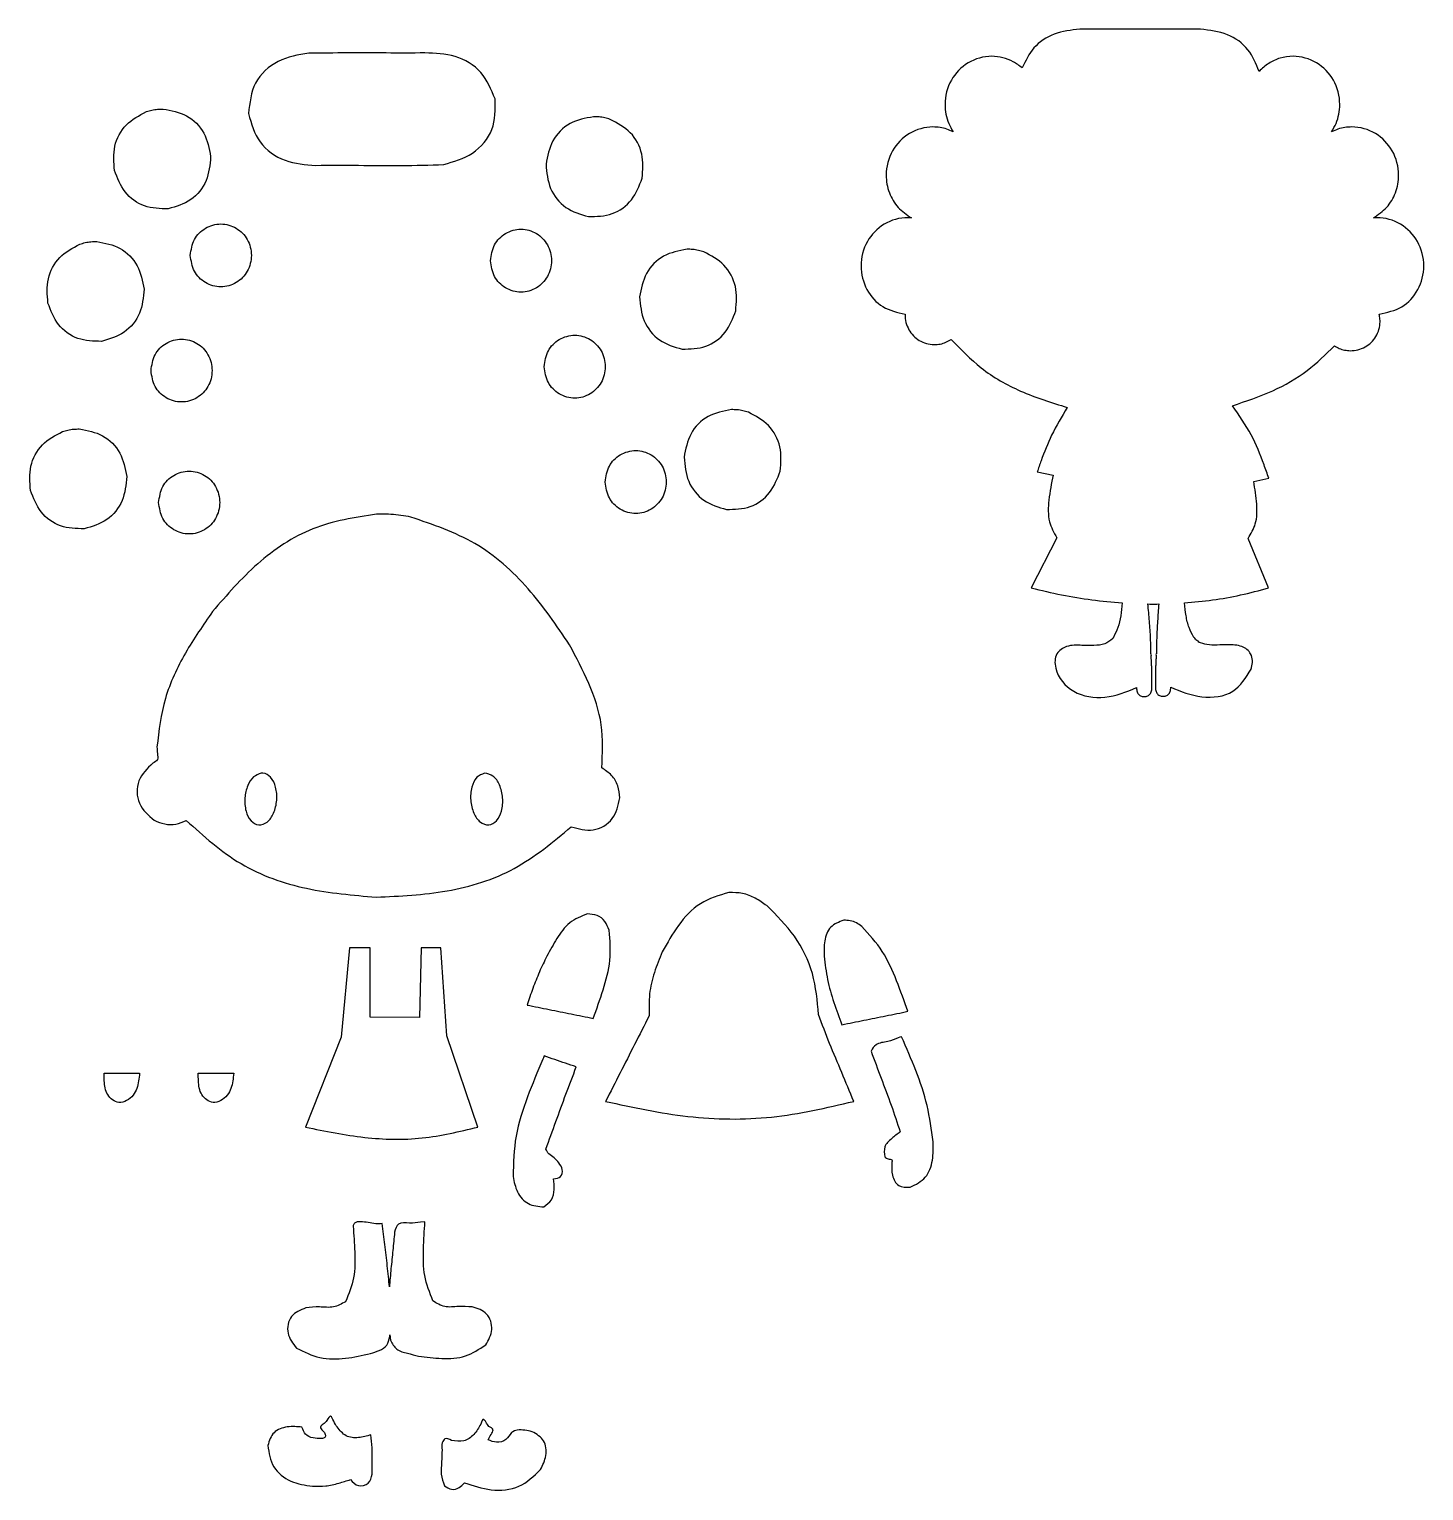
# Model space of a CAD drawing. Extents: x 8 to 591, y 97 to 708.
import ezdxf

# ---------------------------------------------------------------- set-up
doc = ezdxf.new("R2010")
doc.units = 0
doc.layers.add('Layer_1', color=7, linetype='CONTINUOUS')

msp = doc.modelspace()

# ---------------------------------------------------------------- linework, layer by layer
at = {"layer": 'Layer_1', "color": 7}
for points in [[(497.632312, 707.629628), (447.182232, 707.629628)], [(124.711464, 697.668337), (124.711464, 697.668337)], [(63.902394, 674.261981), (63.902394, 674.261981)], [(243.77612, 671.029493), (243.77612, 671.029493)], [(36.071316, 618.858108), (36.071316, 618.858108)], [(75.225047, 613.0703), (75.225047, 613.0703)], [(282.920904, 615.62562), (282.920904, 615.62562)], [(200.73992, 610.870268), (200.73992, 610.870268)], [(58.787087, 564.934532), (58.787087, 564.934532)], [(223.194192, 566.550772), (223.194192, 566.550772)], [(301.510352, 548.586876), (301.510352, 548.586876)], [(28.79558, 540.505652), (28.79558, 540.505652)], [(429.357272, 522.529588), (435.982272, 521.204588)], [(519.882312, 518.604588), (526.207312, 519.879588)], [(248.697272, 518.323164), (248.697272, 518.323164)], [(61.977916, 509.75546), (61.977916, 509.75546)], [(154.877712, 504.93406), (154.877712, 504.93402)], [(437.532272, 494.979588), (426.882272, 474.029588)], [(526.132312, 474.029588), (517.532312, 494.754588)], [(477.307312, 431.904628), (477.307312, 440.579628)], [(478.807352, 440.754588), (478.807352, 432.079588)], [(470.907312, 432.354628), (470.907312, 431.904628)], [(473.682312, 428.604628), (474.507312, 428.604628)], [(481.582352, 428.779588), (482.432352, 428.779588)], [(485.207352, 432.079588), (485.207352, 432.504588)], [(104.877712, 396.60902), (104.877712, 396.60902)], [(198.277712, 396.60902), (198.277712, 396.60902)], [(300.473432, 346.687828), (300.473432, 346.687828)], [(241.241064, 337.731612), (241.241064, 337.731612)], [(348.450848, 335.081612), (348.450848, 335.081612)], [(141.78112, 323.540844), (138.272312, 286.182276), (123.41144, 248.617284)], [(195.445376, 248.617284), (182.442112, 286.801476), (179.965296, 323.540844), (171.709264, 323.540844), (171.090064, 294.438308), (150.449968, 294.644716), (150.449968, 323.540844), (141.78112, 323.540844)], [(372.663288, 286.426772), (371.902968, 286.17794), (371.288288, 285.976772), (371.288288, 285.976772)], [(223.177352, 278.370556), (222.8574, 277.637324), (222.577352, 276.995556), (222.577352, 276.995556)], [(39.163723, 271.123044), (54.024595, 271.123044)], [(39.163723, 271.123044), (39.163723, 271.123044)], [(78.520107, 271.123044), (93.380976, 271.123044)], [(78.520107, 271.123044), (78.520107, 271.123044)], [(146.502672, 209.063068), (146.502712, 209.063068)], [(173.352672, 208.988068), (171.452672, 208.838068)], [(143.302712, 207.438068), (143.327672, 207.163068)], [(132.321488, 125.9345), (132.321488, 125.9345)], [(196.655128, 124.44326), (196.655128, 124.44326)]]:
    msp.add_lwpolyline(points, dxfattribs=at)
for points, knots in [([(447.182232, 707.629628), (443.519249, 707.219895), (436.4632, 706.430621), (427.36561, 700.47061), (424.470872, 694.412899), (423.057232, 691.454628)], [0, 0, 0, 0, 10.974059, 21.13946, 30.841862, 30.841862, 30.841862, 30.841862]), ([(522.132312, 690.004628), (520.856158, 693.203562), (518.246905, 699.744177), (508.855136, 706.313247), (501.470338, 707.179447), (497.632312, 707.629628)], [0, 0, 0, 0, 10.170002, 20.793817, 32.290034, 32.290034, 32.290034, 32.290034]), ([(124.711464, 697.668337), (120.33909, 696.917451), (111.611713, 695.418663), (100.999523, 685.73333), (100.040085, 676.816536), (99.561464, 672.368337)], [0, 0, 0, 0, 13.179624, 26.306888, 39.374236, 39.374236, 39.374236, 39.374236]), ([(173.311464, 697.693337), (167.911419, 697.691651), (157.111284, 697.688278), (140.911268, 697.707048), (130.111326, 697.681241), (124.711464, 697.668337)], [0, 0, 0, 0, 16.200137, 32.400408, 48.600027, 48.600027, 48.600027, 48.600027]), ([(202.661464, 678.468337), (201.046438, 682.438306), (197.810629, 690.392399), (186.07488, 697.254978), (177.577237, 697.546829), (173.311464, 697.693337)], [0, 0, 0, 0, 12.577836, 25.20052, 37.924332, 37.924332, 37.924332, 37.924332]), ([(423.057232, 691.454628), (421.851754, 692.385379), (419.430272, 694.255009), (415.041035, 695.90656), (408.530178, 696.746737), (400.044137, 694.381547), (392.611987, 686.666494), (390.451118, 678.292796), (391.079181, 672.090465), (392.205398, 668.192602), (393.544797, 665.909029), (394.207232, 664.779628)], [0, 0, 0, 0, 4.548576, 9.136871, 13.864544, 24.108349, 34.172004, 44.677841, 48.810883, 52.812423, 56.728083, 56.728083, 56.728083, 56.728083]), ([(552.482312, 664.779628), (553.144747, 665.909029), (554.484145, 668.192603), (555.610367, 672.090463), (556.238402, 678.292805), (554.077808, 686.666399), (546.644532, 694.381877), (537.923705, 696.812156), (530.950365, 695.780164), (525.989178, 693.611184), (523.41542, 691.204463), (522.132312, 690.004628)], [0, 0, 0, 0, 3.915659, 7.9172, 12.050241, 22.556079, 32.619734, 42.863539, 48.294309, 53.564282, 58.803465, 58.803465, 58.803465, 58.803465]), ([(181.236464, 651.068337), (185.403068, 652.273541), (193.71587, 654.678046), (202.85691, 665.344675), (202.726538, 674.098822), (202.661464, 678.468337)], [0, 0, 0, 0, 12.874304, 25.685552, 38.452632, 38.452632, 38.452632, 38.452632]), ([(43.52082, 648.567917), (43.243336, 651.978223), (42.689306, 658.787325), (47.803509, 668.377466), (53.830955, 671.578348), (56.840354, 673.176493)], [0, 0, 0, 0, 10.130397, 20.226603, 30.293884, 30.293884, 30.293884, 30.293884]), ([(56.840354, 673.176493), (57.603653, 673.40807), (59.1305, 673.8713), (61.505864, 674.244244), (63.103167, 674.256066), (63.902394, 674.261981)], [0, 0, 0, 0, 2.391391, 4.783559, 7.179184, 7.179184, 7.179184, 7.179184]), ([(63.902394, 674.261981), (67.29706, 673.639744), (74.081411, 672.396183), (81.766092, 664.519914), (83.069268, 657.763113), (83.722064, 654.378453)], [0, 0, 0, 0, 10.17939, 20.343847, 30.546037, 30.546037, 30.546037, 30.546037]), ([(99.561464, 672.368337), (100.761168, 668.158554), (103.168823, 659.710053), (114.631376, 651.678063), (123.311648, 651.038721), (127.661464, 650.718337)], [0, 0, 0, 0, 12.827815, 25.743794, 38.717512, 38.717512, 38.717512, 38.717512]), ([(243.77612, 671.029493), (240.381454, 670.407256), (233.597103, 669.163695), (225.912421, 661.287426), (224.609244, 654.530625), (223.956448, 651.145965)], [0, 0, 0, 0, 10.179391, 20.343848, 30.546039, 30.546039, 30.546039, 30.546039]), ([(250.83816, 669.944005), (250.07486, 670.175582), (248.548013, 670.638811), (246.172649, 671.011756), (244.575347, 671.023578), (243.77612, 671.029493)], [0, 0, 0, 0, 2.391394, 4.783561, 7.179184, 7.179184, 7.179184, 7.179184]), ([(264.157696, 645.335429), (264.43518, 648.745735), (264.98921, 655.554838), (259.875007, 665.144979), (253.84756, 668.34586), (250.83816, 669.944005)], [0, 0, 0, 0, 10.130397, 20.226603, 30.293885, 30.293885, 30.293885, 30.293885]), ([(394.207232, 664.779628), (393.332444, 665.166689), (391.57063, 665.946226), (388.710162, 666.597737), (383.343246, 667.031376), (375.441425, 664.83256), (368.013878, 657.112763), (365.555594, 647.627106), (367.108938, 639.259889), (370.820796, 632.794869), (374.770998, 630.095056), (376.732232, 628.754628)], [0, 0, 0, 0, 2.864503, 5.769082, 8.746491, 18.990296, 29.053951, 39.559788, 47.021904, 54.173027, 61.224431, 61.224431, 61.224431, 61.224431]), ([(569.957312, 628.754628), (571.918546, 630.095056), (575.868748, 632.794869), (579.580606, 639.259889), (581.13395, 647.627105), (578.675666, 657.112767), (571.24812, 664.832547), (563.346311, 667.031408), (557.979391, 666.597705), (555.118936, 665.946174), (553.357098, 665.166668), (552.482312, 664.779628)], [0, 0, 0, 0, 7.051404, 14.202527, 21.664643, 32.17048, 42.234135, 52.477941, 55.455307, 58.359947, 61.22442, 61.22442, 61.22442, 61.22442]), ([(83.722064, 654.378453), (83.405615, 650.936928), (82.774016, 644.067991), (75.91127, 635.447683), (69.284678, 633.501453), (65.971194, 632.528284)], [0, 0, 0, 0, 10.22949, 20.417029, 30.605718, 30.605718, 30.605718, 30.605718]), ([(65.971194, 632.528284), (62.581379, 632.594558), (55.812606, 632.726894), (47.104514, 639.094209), (44.716857, 645.406123), (43.52082, 648.567917)], [0, 0, 0, 0, 10.002663, 19.973291, 29.980876, 29.980876, 29.980876, 29.980876]), ([(127.661464, 650.718337), (133.616571, 650.746406), (145.529941, 650.802557), (163.391303, 650.500816), (175.292015, 650.879289), (181.236464, 651.068337)], [0, 0, 0, 0, 17.865589, 35.740648, 53.580255, 53.580255, 53.580255, 53.580255]), ([(223.956448, 651.145965), (224.272897, 647.70444), (224.904496, 640.835504), (231.767241, 632.215196), (238.393831, 630.268966), (241.707312, 629.295796)], [0, 0, 0, 0, 10.22949, 20.417028, 30.605713, 30.605713, 30.605713, 30.605713]), ([(241.707312, 629.295796), (245.097129, 629.36207), (251.865905, 629.494405), (260.574002, 635.86172), (262.961659, 642.173634), (264.157696, 645.335429)], [0, 0, 0, 0, 10.002669, 19.973299, 29.980885, 29.980885, 29.980885, 29.980885]), ([(75.225047, 613.0703), (75.571697, 610.758049), (76.250523, 606.230086), (81.3039, 601.182564), (87.978297, 599.290621), (94.719169, 601.182564), (99.573697, 606.230086), (101.356481, 613.070299), (99.573695, 619.910511), (94.719169, 624.958033), (87.978297, 626.84998), (81.303899, 624.958033), (76.250525, 619.910511), (75.571697, 615.382549), (75.225047, 613.0703)], [0, 0, 0, 0, 6.859802, 13.4332, 20.120951, 26.8087, 33.382098, 40.241901, 47.1017, 53.675099, 60.362849, 67.0506, 73.623999, 80.483798, 80.483798, 80.483798, 80.483798]), ([(200.73992, 610.870268), (201.08657, 608.558017), (201.765396, 604.030054), (206.818772, 598.982532), (213.49317, 597.090589), (220.234041, 598.982532), (225.088569, 604.030054), (226.871353, 610.870267), (225.088567, 617.710479), (220.234041, 622.758001), (213.49317, 624.649948), (206.818772, 622.758001), (201.765397, 617.710479), (201.08657, 613.182517), (200.73992, 610.870268)], [0, 0, 0, 0, 6.859802, 13.4332, 20.12095, 26.8087, 33.382098, 40.2419, 47.101699, 53.675098, 60.362848, 67.050598, 73.623998, 80.483797, 80.483797, 80.483797, 80.483797]), ([(376.732232, 628.754628), (376.569302, 628.767129), (376.242945, 628.79217), (375.751296, 628.821852), (372.006361, 628.898391), (364.928127, 626.887693), (357.499342, 619.172892), (354.786539, 608.77102), (357.375657, 598.604858), (364.332568, 590.667003), (370.870132, 589.261352), (374.157232, 588.554588)], [0, 0, 0, 0, 0.490242, 0.981979, 1.477242, 11.72903, 21.809706, 32.32346, 42.502065, 52.253883, 62.115615, 62.115615, 62.115615, 62.115615]), ([(572.332312, 588.554588), (575.650456, 589.234987), (582.245647, 590.587358), (589.293118, 598.544779), (591.908503, 608.751351), (589.190135, 619.172792), (581.761436, 626.887682), (574.683183, 628.898487), (570.938247, 628.821838), (570.446601, 628.792121), (570.120242, 628.767113), (569.957312, 628.754628)], [0, 0, 0, 0, 9.931649, 19.740289, 29.978339, 40.492092, 50.572769, 60.824556, 61.31982, 61.811558, 62.301797, 62.301797, 62.301797, 62.301797]), ([(15.68974, 593.164044), (15.412256, 596.57435), (14.858226, 603.383452), (19.972429, 612.973593), (25.999876, 616.174475), (29.009276, 617.77262)], [0, 0, 0, 0, 10.130397, 20.226603, 30.293885, 30.293885, 30.293885, 30.293885]), ([(29.009276, 617.77262), (29.772575, 618.004197), (31.299421, 618.467426), (33.674786, 618.840371), (35.272088, 618.852193), (36.071316, 618.858108)], [0, 0, 0, 0, 2.391391, 4.783559, 7.179184, 7.179184, 7.179184, 7.179184]), ([(36.071316, 618.858108), (39.465981, 618.235872), (46.250333, 616.992314), (53.935014, 609.116042), (55.238191, 602.35924), (55.890986, 598.97458)], [0, 0, 0, 0, 10.179389, 20.343847, 30.546039, 30.546039, 30.546039, 30.546039]), ([(282.920904, 615.62562), (279.526238, 615.003384), (272.741886, 613.759826), (265.057205, 605.883554), (263.754028, 599.126752), (263.101232, 595.742092)], [0, 0, 0, 0, 10.17939, 20.343849, 30.546041, 30.546041, 30.546041, 30.546041]), ([(289.982944, 614.540132), (289.219645, 614.771709), (287.692799, 615.234938), (285.317434, 615.607883), (283.720132, 615.619705), (282.920904, 615.62562)], [0, 0, 0, 0, 2.391391, 4.783559, 7.179184, 7.179184, 7.179184, 7.179184]), ([(303.30248, 589.931556), (303.579964, 593.341862), (304.133994, 600.150964), (299.019791, 609.741105), (292.992344, 612.941987), (289.982944, 614.540132)], [0, 0, 0, 0, 10.130397, 20.226603, 30.293885, 30.293885, 30.293885, 30.293885]), ([(55.890986, 598.97458), (55.574538, 595.533055), (54.942938, 588.664118), (48.080191, 580.043811), (41.453599, 578.097581), (38.140116, 577.124412)], [0, 0, 0, 0, 10.22949, 20.417028, 30.605717, 30.605717, 30.605717, 30.605717]), ([(38.140116, 577.124412), (34.750301, 577.190686), (27.981527, 577.323022), (19.273434, 583.690336), (16.885777, 590.002249), (15.68974, 593.164044)], [0, 0, 0, 0, 10.002664, 19.973291, 29.980876, 29.980876, 29.980876, 29.980876]), ([(263.101232, 595.742092), (263.417681, 592.300567), (264.04928, 585.43163), (270.912028, 576.811323), (277.538621, 574.865093), (280.852104, 573.891924)], [0, 0, 0, 0, 10.22949, 20.417028, 30.605719, 30.605719, 30.605719, 30.605719]), ([(280.852104, 573.891924), (284.241919, 573.958198), (291.010693, 574.090534), (299.718786, 580.457848), (302.106443, 586.769761), (303.30248, 589.931556)], [0, 0, 0, 0, 10.002664, 19.973291, 29.980876, 29.980876, 29.980876, 29.980876]), ([(374.157232, 588.554588), (374.154793, 588.51842), (374.149927, 588.44627), (374.137043, 588.338306), (374.036101, 586.129177), (375.213941, 581.779071), (379.788726, 577.029172), (384.941855, 575.561403), (388.787706, 575.93032), (391.244896, 576.670208), (392.673824, 577.545585), (393.382272, 577.979588)], [0, 0, 0, 0, 0.108738, 0.216918, 0.326005, 6.741116, 12.962162, 19.374213, 21.977381, 24.503826, 26.98808, 26.98808, 26.98808, 26.98808]), ([(553.657312, 575.279588), (554.316582, 574.890856), (555.647464, 574.106116), (557.908564, 573.422578), (561.611995, 572.993329), (566.733663, 574.293615), (571.480039, 578.910513), (572.811861, 583.55968), (572.711507, 586.427023), (572.576575, 587.507114), (572.413404, 588.20684), (572.332312, 588.554588)], [0, 0, 0, 0, 2.289441, 4.621739, 7.020001, 13.436713, 19.666143, 26.084425, 27.188243, 28.271993, 29.342718, 29.342718, 29.342718, 29.342718]), ([(58.787087, 564.934532), (59.133736, 562.622281), (59.812562, 558.094319), (64.865935, 553.046796), (71.540332, 551.154853), (78.281203, 553.046796), (83.13573, 558.094318), (84.918512, 564.934531), (83.135728, 571.774743), (78.281203, 576.822265), (71.540332, 578.714211), (64.865935, 576.822266), (59.812563, 571.774743), (59.133737, 567.246781), (58.787087, 564.934532)], [0, 0, 0, 0, 6.859802, 13.433198, 20.120947, 26.808696, 33.382093, 40.241896, 47.101694, 53.675093, 60.362843, 67.050592, 73.623989, 80.483788, 80.483788, 80.483788, 80.483788]), ([(223.194192, 566.550772), (223.540842, 564.238521), (224.219668, 559.710558), (229.273044, 554.663036), (235.947442, 552.771093), (242.688313, 554.663036), (247.542841, 559.710558), (249.325625, 566.550771), (247.542839, 573.390983), (242.688313, 578.438505), (235.947442, 580.330452), (229.273044, 578.438505), (224.219669, 573.390983), (223.540842, 568.863021), (223.194192, 566.550772)], [0, 0, 0, 0, 6.859802, 13.4332, 20.12095, 26.8087, 33.382098, 40.2419, 47.101699, 53.675098, 60.362848, 67.050598, 73.623998, 80.483797, 80.483797, 80.483797, 80.483797]), ([(393.382272, 577.979588), (397.413139, 573.792091), (405.864049, 565.012799), (422.673827, 555.478432), (435.33659, 551.534088), (441.932272, 549.479588)], [0, 0, 0, 0, 17.369999, 36.417057, 57.123614, 57.123614, 57.123614, 57.123614]), ([(510.982312, 550.204588), (516.681253, 552.110311), (527.661718, 555.782174), (542.33773, 564.15965), (549.988326, 571.675312), (553.657312, 575.279588)], [0, 0, 0, 0, 18.012752, 34.70617, 50.08887, 50.08887, 50.08887, 50.08887]), ([(526.207312, 519.879588), (525.550054, 521.782762), (523.418478, 527.955008), (519.132666, 538.552939), (513.7583, 546.236069), (510.982312, 550.204588)], [0, 0, 0, 0, 6.043844, 19.600992, 34.084825, 34.084825, 34.084825, 34.084825]), ([(301.510352, 548.586876), (298.115685, 547.964641), (291.331331, 546.721083), (283.646651, 538.844809), (282.343475, 532.088008), (281.69068, 528.703348)], [0, 0, 0, 0, 10.179393, 20.343851, 30.546042, 30.546042, 30.546042, 30.546042]), ([(308.572384, 547.501388), (307.809086, 547.732965), (306.282241, 548.196194), (303.90688, 548.569139), (302.309579, 548.580961), (301.510352, 548.586876)], [0, 0, 0, 0, 2.391389, 4.783553, 7.179176, 7.179176, 7.179176, 7.179176]), ([(321.89192, 522.892812), (322.169405, 526.303118), (322.723439, 533.11222), (317.609232, 542.702361), (311.581785, 545.903243), (308.572384, 547.501388)], [0, 0, 0, 0, 10.130396, 20.226604, 30.293888, 30.293888, 30.293888, 30.293888]), ([(441.932272, 549.479588), (439.640708, 545.662363), (435.366756, 538.542929), (431.668789, 529.283434), (429.890584, 524.087832), (429.357272, 522.529588)], [0, 0, 0, 0, 13.335448, 24.871687, 29.81381, 29.81381, 29.81381, 29.81381]), ([(8.414004, 514.811588), (8.136521, 518.221894), (7.58249, 525.030996), (12.696693, 534.621137), (18.72414, 537.822019), (21.73354, 539.420164)], [0, 0, 0, 0, 10.130397, 20.226603, 30.293885, 30.293885, 30.293885, 30.293885]), ([(21.73354, 539.420164), (22.496839, 539.651741), (24.023685, 540.11497), (26.39905, 540.487915), (27.996352, 540.499737), (28.79558, 540.505652)], [0, 0, 0, 0, 2.391391, 4.783559, 7.179184, 7.179184, 7.179184, 7.179184]), ([(28.79558, 540.505652), (32.190246, 539.883416), (38.974598, 538.639858), (46.659278, 530.763586), (47.962455, 524.006784), (48.61525, 520.622124)], [0, 0, 0, 0, 10.179389, 20.343848, 30.54604, 30.54604, 30.54604, 30.54604]), ([(248.697272, 518.323164), (249.043922, 516.010913), (249.722748, 511.48295), (254.776124, 506.435428), (261.450522, 504.543485), (268.191393, 506.435428), (273.045921, 511.48295), (274.828705, 518.323163), (273.045919, 525.163375), (268.191393, 530.210897), (261.450522, 532.102844), (254.776124, 530.210897), (249.722749, 525.163375), (249.043922, 520.635413), (248.697272, 518.323164)], [0, 0, 0, 0, 6.859802, 13.4332, 20.12095, 26.8087, 33.382098, 40.2419, 47.101699, 53.675098, 60.362848, 67.050598, 73.623998, 80.483797, 80.483797, 80.483797, 80.483797]), ([(281.69068, 528.703348), (282.007129, 525.261823), (282.638728, 518.392887), (289.501473, 509.77258), (296.128063, 507.82635), (299.441544, 506.85318)], [0, 0, 0, 0, 10.22949, 20.417027, 30.605712, 30.605712, 30.605712, 30.605712]), ([(48.61525, 520.622124), (48.298802, 517.180599), (47.667202, 510.311662), (40.804455, 501.691355), (34.177863, 499.745125), (30.86438, 498.771956)], [0, 0, 0, 0, 10.22949, 20.417028, 30.605718, 30.605718, 30.605718, 30.605718]), ([(61.977916, 509.75546), (62.324565, 507.443209), (63.003391, 502.915247), (68.056764, 497.867724), (74.731161, 495.975781), (81.472032, 497.867724), (86.326561, 502.915246), (88.109345, 509.755459), (86.326559, 516.595671), (81.472033, 521.643193), (74.731161, 523.535139), (68.056764, 521.643194), (63.003392, 516.595671), (62.324566, 512.067709), (61.977916, 509.75546)], [0, 0, 0, 0, 6.859802, 13.433198, 20.120947, 26.808697, 33.382095, 40.241898, 47.101697, 53.675096, 60.362847, 67.050596, 73.623993, 80.483792, 80.483792, 80.483792, 80.483792]), ([(299.441544, 506.85318), (302.831361, 506.919454), (309.600136, 507.051789), (318.308232, 513.419103), (320.695885, 519.731017), (321.89192, 522.892812)], [0, 0, 0, 0, 10.002669, 19.973297, 29.980879, 29.980879, 29.980879, 29.980879]), ([(435.982272, 521.204588), (435.314827, 517.774118), (434.071947, 511.386078), (433.655541, 502.064892), (436.333122, 497.171214), (437.532272, 494.979588)], [0, 0, 0, 0, 10.546478, 19.639101, 27.014102, 27.014102, 27.014102, 27.014102]), ([(30.86438, 498.771956), (27.474565, 498.83823), (20.705791, 498.970566), (11.997698, 505.33788), (9.610041, 511.649793), (8.414004, 514.811588)], [0, 0, 0, 0, 10.002664, 19.973291, 29.980876, 29.980876, 29.980876, 29.980876]), ([(517.532312, 494.754588), (518.723502, 496.724796), (521.361148, 501.087418), (521.360975, 509.61082), (520.399715, 515.457553), (519.882312, 518.604588)], [0, 0, 0, 0, 6.796857, 15.050248, 24.671212, 24.671212, 24.671212, 24.671212]), ([(153.077712, 504.90906), (144.005914, 503.495524), (125.823798, 500.662451), (102.479008, 484.920302), (90.514936, 471.116798), (84.527712, 464.20906)], [0, 0, 0, 0, 27.259995, 54.635743, 82.059018, 82.059018, 82.059018, 82.059018]), ([(154.877712, 504.93402), (154.67753, 504.93367), (154.277821, 504.932972), (153.67776, 504.925732), (153.278009, 504.914625), (153.077712, 504.90906)], [0, 0, 0, 0, 0.600546, 1.199128, 1.800244, 1.800244, 1.800244, 1.800244]), ([(167.452712, 503.65906), (166.06795, 503.906044), (163.298534, 504.399992), (159.096824, 504.841438), (156.284086, 504.903186), (154.877712, 504.93406)], [0, 0, 0, 0, 4.219201, 8.43807, 12.65697, 12.65697, 12.65697, 12.65697]), ([(233.777712, 450.25906), (228.346945, 458.323736), (217.490683, 474.445258), (195.197565, 494.266346), (176.687352, 500.532774), (167.452712, 503.65906)], [0, 0, 0, 0, 29.158982, 58.289656, 87.291778, 87.291778, 87.291778, 87.291778]), ([(426.882272, 474.029588), (431.093945, 473.030504), (439.47056, 471.043423), (452.162028, 468.922911), (460.654033, 468.159631), (464.882272, 467.779588)], [0, 0, 0, 0, 12.983823, 25.823578, 38.556351, 38.556351, 38.556351, 38.556351]), ([(490.932312, 467.779588), (494.849942, 468.143366), (502.722762, 468.874412), (514.495303, 470.9538), (522.234011, 472.999224), (526.132312, 474.029588)], [0, 0, 0, 0, 11.800546, 23.714232, 35.807516, 35.807516, 35.807516, 35.807516]), ([(464.882272, 467.779588), (464.714188, 465.984161), (464.388336, 462.503483), (463.37661, 457.563514), (461.916508, 454.714636), (461.232272, 453.379588)], [0, 0, 0, 0, 5.415293, 10.498283, 14.980973, 14.980973, 14.980973, 14.980973]), ([(476.932352, 446.329628), (476.894549, 448.528006), (476.815488, 453.125586), (476.334319, 460.127011), (475.883582, 464.92264), (475.657352, 467.329628)], [0, 0, 0, 0, 6.595194, 13.792867, 21.045827, 21.045827, 21.045827, 21.045827]), ([(475.657352, 467.329628), (476.162971, 467.324529), (477.173983, 467.314333), (478.69072, 467.314653), (479.701733, 467.324636), (480.207352, 467.329628)], [0, 0, 0, 0, 1.516927, 3.033179, 4.550105, 4.550105, 4.550105, 4.550105]), ([(480.207352, 467.329628), (480.022183, 464.945688), (479.652592, 460.187415), (479.281587, 453.227082), (479.265208, 448.64994), (479.257352, 446.454628)], [0, 0, 0, 0, 7.173518, 14.318125, 20.903248, 20.903248, 20.903248, 20.903248]), ([(494.807312, 453.379588), (494.101192, 454.709847), (492.594175, 457.548915), (491.510248, 462.492976), (491.128929, 465.981057), (490.932312, 467.779588)], [0, 0, 0, 0, 4.500128, 9.604266, 15.037635, 15.037635, 15.037635, 15.037635]), ([(84.527712, 464.20906), (80.600041, 458.527699), (72.739474, 447.15742), (63.744346, 428.174081), (62.098002, 414.397969), (61.277715, 407.53406)], [0, 0, 0, 0, 20.734892, 41.497369, 62.114789, 62.114789, 62.114789, 62.114789]), ([(460.882312, 452.829628), (459.836179, 451.988219), (457.578386, 450.172267), (452.893025, 450.013363), (449.73574, 450.024038), (448.082312, 450.029628)], [0, 0, 0, 0, 3.930309, 8.482503, 13.487445, 13.487445, 13.487445, 13.487445]), ([(461.232272, 453.354628), (461.20189, 453.307044), (461.141066, 453.211783), (461.052166, 453.068344), (460.982039, 452.963409), (460.932644, 452.895655), (460.90689, 452.862901), (460.890367, 452.840532), (460.882312, 452.829628)], [0, 0, 0, 0, 0.169364, 0.339065, 0.506262, 0.547817, 0.590575, 0.631243, 0.631243, 0.631243, 0.631243]), ([(461.232272, 453.379588), (461.232803, 453.377037), (461.234, 453.371296), (461.230529, 453.363101), (461.231729, 453.357268), (461.232272, 453.354628)], [0, 0, 0, 0, 0.007678, 0.017284, 0.025227, 0.025227, 0.025227, 0.025227]), ([(494.882272, 453.529588), (494.873258, 453.513303), (494.855168, 453.480623), (494.834287, 453.428622), (494.816284, 453.395896), (494.807312, 453.379588)], [0, 0, 0, 0, 0.055793, 0.111962, 0.167757, 0.167757, 0.167757, 0.167757]), ([(496.807312, 451.429588), (496.815378, 451.440231), (496.834812, 451.465873), (496.859205, 451.499161), (497.066429, 451.765283), (495.918277, 451.936488), (495.5034, 452.690596), (495.10492, 453.228845), (494.882272, 453.529588)], [0, 0, 0, 0, 0.040003, 0.096376, 0.124976, 1.02838, 1.893998, 2.990093, 2.990093, 2.990093, 2.990093]), ([(247.302712, 398.78406), (247.60166, 404.819949), (248.20162, 416.933372), (242.226631, 434.314263), (236.591896, 444.948133), (233.777712, 450.25906)], [0, 0, 0, 0, 17.977519, 36.07907, 54.139759, 54.139759, 54.139759, 54.139759]), ([(448.082312, 450.029628), (445.908639, 450.127435), (442.033778, 450.30179), (436.592468, 446.697875), (436.667031, 438.028666), (444.187195, 429.24952), (458.137818, 427.222023), (466.595133, 430.621379), (470.907312, 432.354628)], [0, 0, 0, 0, 6.448627, 11.495534, 17.46658, 29.728181, 43.00548, 56.817833, 56.817833, 56.817833, 56.817833]), ([(477.132312, 441.679628), (477.184455, 442.492701), (477.275428, 443.91124), (476.825399, 445.02233), (477.179202, 446.359828), (476.948945, 446.328546), (476.940709, 446.330696), (476.935126, 446.329983), (476.932352, 446.329628)], [0, 0, 0, 0, 2.28578, 3.987917, 4.656828, 4.665148, 4.673571, 4.68189, 4.68189, 4.68189, 4.68189]), ([(479.257352, 446.454628), (479.243422, 446.457958), (479.215955, 446.464524), (479.174093, 446.469121), (478.922844, 446.540564), (479.256748, 445.168842), (478.842896, 444.083681), (478.931478, 442.667771), (478.982352, 441.854588)], [0, 0, 0, 0, 0.042831, 0.084455, 0.127513, 0.789343, 2.478748, 4.758055, 4.758055, 4.758055, 4.758055]), ([(509.007312, 450.254588), (507.533051, 450.232196), (504.651578, 450.188431), (500.472905, 450.07719), (497.972251, 450.999791), (496.807312, 451.429588)], [0, 0, 0, 0, 4.436269, 8.670779, 12.363894, 12.363894, 12.363894, 12.363894]), ([(518.857352, 440.104588), (518.861491, 440.126425), (518.869874, 440.170651), (518.871346, 440.238033), (518.884981, 440.331611), (518.923625, 440.446087), (518.970347, 440.586155), (519.477771, 442.537102), (519.56418, 446.595661), (514.677235, 450.26242), (511.033968, 450.257387), (509.007312, 450.254588)], [0, 0, 0, 0, 0.066559, 0.134801, 0.201705, 0.349421, 0.49593, 0.644792, 6.400912, 11.173073, 17.155666, 17.155666, 17.155666, 17.155666]), ([(477.307312, 440.579628), (477.302627, 440.706606), (477.293355, 440.957916), (477.229443, 441.32601), (477.164413, 441.56276), (477.132312, 441.679628)], [0, 0, 0, 0, 0.380849, 0.753764, 1.117299, 1.117299, 1.117299, 1.117299]), ([(478.982352, 441.854588), (478.950253, 441.73772), (478.885226, 441.50097), (478.82131, 441.132876), (478.812037, 440.881566), (478.807352, 440.754588)], [0, 0, 0, 0, 0.363534, 0.73645, 1.117298, 1.117298, 1.117298, 1.117298]), ([(485.207352, 432.504588), (489.401079, 430.814413), (497.640578, 427.493692), (512.016505, 429.06707), (516.642541, 436.531051), (518.857352, 440.104588)], [0, 0, 0, 0, 13.593573, 26.707561, 38.753314, 38.753314, 38.753314, 38.753314]), ([(470.907312, 431.904628), (470.978097, 431.334664), (471.112901, 430.249223), (472.173056, 428.901424), (473.186917, 428.702047), (473.682312, 428.604628)], [0, 0, 0, 0, 1.708187, 3.253081, 4.729226, 4.729226, 4.729226, 4.729226]), ([(474.507312, 428.604628), (475.004384, 428.702276), (476.022116, 428.902206), (477.095923, 430.245438), (477.234624, 431.334104), (477.307312, 431.904628)], [0, 0, 0, 0, 1.482319, 3.034976, 4.744603, 4.744603, 4.744603, 4.744603]), ([(478.807352, 432.079588), (478.878137, 431.509624), (479.012941, 430.424183), (480.073096, 429.076384), (481.086957, 428.877007), (481.582352, 428.779588)], [0, 0, 0, 0, 1.708187, 3.253081, 4.729226, 4.729226, 4.729226, 4.729226]), ([(482.432352, 428.779588), (482.927747, 428.877007), (483.941608, 429.076384), (485.001763, 430.424183), (485.136567, 431.509624), (485.207352, 432.079588)], [0, 0, 0, 0, 1.476145, 3.021038, 4.729226, 4.729226, 4.729226, 4.729226]), ([(61.277715, 407.53406), (61.295533, 406.642485), (61.329667, 404.934457), (62.002908, 402.017539), (60.342556, 401.190125), (59.527715, 400.78406)], [0, 0, 0, 0, 2.758683, 5.284922, 7.719526, 7.719526, 7.719526, 7.719526]), ([(59.527715, 400.78406), (57.196708, 398.544898), (52.537928, 394.069681), (52.809564, 383.263213), (57.687268, 379.028034), (60.127715, 376.90906)], [0, 0, 0, 0, 9.390922, 18.768809, 28.158972, 28.158972, 28.158972, 28.158972]), ([(254.827712, 386.30906), (254.664868, 388.011409), (254.339431, 391.413488), (251.582551, 395.959971), (248.730432, 397.841966), (247.302712, 398.78406)], [0, 0, 0, 0, 5.088147, 10.168466, 15.260636, 15.260636, 15.260636, 15.260636]), ([(104.877712, 396.60902), (104.952578, 396.614154), (105.101811, 396.624387), (105.327187, 396.623062), (106.703815, 396.551857), (109.370563, 394.885825), (111.231612, 390.528416), (111.645426, 385.236382), (110.406607, 380.073974), (107.897306, 376.064762), (103.802206, 374.32727), (100.0297, 376.68658), (98.175972, 381.034221), (97.766451, 386.24368), (98.926642, 391.166357), (101.185196, 395.262249), (103.737481, 396.193143), (104.877712, 396.60902)], [0, 0, 0, 0, 0.225053, 0.4486, 0.67569, 4.357431, 8.93054, 14.484762, 20.038434, 24.609231, 28.289036, 31.970777, 36.543886, 42.098108, 47.3355, 51.721779, 55.263692, 55.263692, 55.263692, 55.263692]), ([(198.277712, 396.60902), (199.521841, 396.333978), (202.311168, 395.717337), (204.857285, 391.420114), (206.095527, 386.355051), (205.679844, 381.033511), (203.825719, 376.686514), (200.051081, 374.326666), (195.952297, 376.066232), (193.429633, 380.065393), (192.181339, 385.258217), (192.607067, 390.452095), (194.437783, 395.096583), (197.093318, 396.142521), (198.277712, 396.60902)], [0, 0, 0, 0, 3.685924, 8.263814, 13.81905, 19.373271, 23.94638, 27.628122, 31.314046, 35.891936, 41.447172, 47.001393, 51.574502, 55.256244, 55.256244, 55.256244, 55.256244]), ([(234.527712, 374.20906), (237.582821, 373.320681), (243.689572, 371.544933), (252.806722, 376.986058), (254.153773, 383.20012), (254.827712, 386.30906)], [0, 0, 0, 0, 9.25147, 18.492439, 27.744765, 27.744765, 27.744765, 27.744765]), ([(60.127715, 376.90906), (61.556787, 376.290415), (64.415963, 375.052678), (69.230848, 375.032724), (72.096452, 376.250717), (73.527715, 376.85906)], [0, 0, 0, 0, 4.641771, 9.286897, 13.922061, 13.922061, 13.922061, 13.922061]), ([(73.527715, 376.85906), (80.805015, 370.292877), (95.399523, 357.124505), (123.725309, 347.200993), (143.224443, 345.589908), (152.977712, 344.78406)], [0, 0, 0, 0, 29.163619, 58.487167, 87.832992, 87.832992, 87.832992, 87.832992]), ([(152.977712, 344.78406), (162.87452, 345.221822), (182.659356, 346.096959), (211.66846, 355.091586), (226.923343, 367.849432), (234.527712, 374.20906)], [0, 0, 0, 0, 29.703266, 59.380176, 88.878089, 88.878089, 88.878089, 88.878089]), ([(300.473432, 346.687828), (296.311663, 345.473538), (287.924821, 343.026489), (278.865275, 333.145498), (274.686439, 325.605354), (272.598432, 321.837828)], [0, 0, 0, 0, 12.783526, 25.761503, 38.721968, 38.721968, 38.721968, 38.721968]), ([(316.248432, 341.212828), (314.696575, 342.304349), (311.595974, 344.4852), (306.203765, 346.653068), (302.384833, 346.676233), (300.473432, 346.687828)], [0, 0, 0, 0, 5.691098, 11.370778, 17.061976, 17.061976, 17.061976, 17.061976]), ([(241.241064, 337.731612), (238.617998, 336.70872), (233.306915, 334.637608), (228.364317, 327.48679), (225.674306, 322.584787), (224.333296, 320.141068)], [0, 0, 0, 0, 8.262542, 16.729674, 25.146646, 25.146646, 25.146646, 25.146646]), ([(250.391064, 330.906612), (249.887534, 332.210253), (248.891486, 334.789026), (245.420719, 337.522191), (242.64274, 337.661381), (241.241064, 337.731612)], [0, 0, 0, 0, 4.149634, 8.208522, 12.342239, 12.342239, 12.342239, 12.342239]), ([(337.948432, 295.687828), (337.423365, 301.463154), (336.37217, 313.02548), (328.576277, 329.008346), (320.350824, 337.151487), (316.248432, 341.212828)], [0, 0, 0, 0, 17.30143, 34.637826, 51.887321, 51.887321, 51.887321, 51.887321]), ([(243.741064, 294.056612), (245.138104, 298.02012), (247.935761, 305.957284), (251.397305, 318.261636), (250.725384, 326.705367), (250.391064, 330.906612)], [0, 0, 0, 0, 12.636164, 25.304678, 37.850038, 37.850038, 37.850038, 37.850038]), ([(348.450848, 335.081612), (346.43039, 334.352123), (342.341717, 332.875903), (340.093856, 326.365595), (340.198302, 322.184876), (340.250848, 320.081612)], [0, 0, 0, 0, 6.142602, 12.430391, 18.7963, 18.7963, 18.7963, 18.7963]), ([(356.025848, 332.531612), (355.281403, 333.055481), (353.793751, 334.102348), (351.189117, 335.084483), (349.363035, 335.082568), (348.450848, 335.081612)], [0, 0, 0, 0, 2.728208, 5.451876, 8.17045, 8.17045, 8.17045, 8.17045]), ([(375.300848, 297.031612), (373.760195, 301.295073), (370.678193, 309.823919), (365.234132, 322.451932), (359.086763, 329.181037), (356.025848, 332.531612)], [0, 0, 0, 0, 13.627317, 27.260786, 40.781448, 40.781448, 40.781448, 40.781448]), ([(224.333296, 320.141068), (223.263535, 317.932462), (221.12075, 313.508512), (218.41355, 306.643321), (216.831679, 301.984886), (216.041064, 299.656612)], [0, 0, 0, 0, 7.359983, 14.74242, 22.118876, 22.118876, 22.118876, 22.118876]), ([(272.598432, 321.837828), (271.406198, 319.019861), (269.018597, 313.376524), (266.931611, 304.332494), (267.026171, 298.185259), (267.073432, 295.112828)], [0, 0, 0, 0, 9.174832, 18.373769, 27.565607, 27.565607, 27.565607, 27.565607]), ([(340.250848, 320.081612), (340.659168, 316.803888), (341.476064, 310.246398), (344.158201, 300.682802), (346.503664, 294.51438), (347.675848, 291.431612)], [0, 0, 0, 0, 9.89752, 19.801204, 29.69563, 29.69563, 29.69563, 29.69563]), ([(216.041064, 299.656612), (219.117513, 299.02791), (225.270439, 297.770499), (234.507904, 295.924279), (240.663346, 294.679167), (243.741064, 294.056612)], [0, 0, 0, 0, 9.420085, 18.840259, 28.260412, 28.260412, 28.260412, 28.260412]), ([(267.073432, 295.112828), (265.051573, 291.140419), (261.007854, 283.1956), (254.94862, 271.275149), (250.898494, 263.333599), (248.873432, 259.362828)], [0, 0, 0, 0, 13.372043, 26.74409, 40.116115, 40.116115, 40.116115, 40.116115]), ([(352.648432, 259.362828), (350.998699, 263.400393), (347.697025, 271.480928), (342.470621, 283.457772), (339.452017, 291.621449), (337.948432, 295.687828)], [0, 0, 0, 0, 13.084964, 26.187438, 39.191031, 39.191031, 39.191031, 39.191031]), ([(347.675848, 291.431612), (350.746027, 292.050183), (356.886398, 293.287327), (366.095136, 295.152037), (372.232281, 296.405088), (375.300848, 297.031612)], [0, 0, 0, 0, 9.395621, 18.791278, 28.186898, 28.186898, 28.186898, 28.186898]), ([(371.288288, 285.976772), (369.858368, 285.363668), (366.886818, 284.089564), (362.010096, 283.944228), (360.482355, 281.408183), (359.873672, 280.397772)], [0, 0, 0, 0, 4.711199, 9.79045, 13.154387, 13.154387, 13.154387, 13.154387]), ([(385.888288, 242.526772), (385.177826, 247.594201), (383.754552, 257.74581), (378.784076, 272.343188), (374.702993, 281.733527), (372.663288, 286.426772)], [0, 0, 0, 0, 15.319582, 30.689802, 46.047423, 46.047423, 46.047423, 46.047423]), ([(222.577352, 276.995556), (220.399478, 271.770193), (216.038794, 261.307623), (210.625354, 245.025447), (210.32635, 233.64274), (210.177352, 227.970556)], [0, 0, 0, 0, 17.007956, 34.054461, 50.986524, 50.986524, 50.986524, 50.986524]), ([(236.627352, 273.795556), (235.133687, 274.306172), (232.146353, 275.327406), (227.661221, 276.847123), (224.671975, 277.862745), (223.177352, 278.370556)], [0, 0, 0, 0, 4.735595, 9.471201, 14.206803, 14.206803, 14.206803, 14.206803]), ([(359.873672, 280.397772), (361.265934, 276.634892), (364.056809, 269.09197), (368.366553, 257.916696), (370.824586, 250.341952), (372.038288, 246.601772)], [0, 0, 0, 0, 12.037001, 24.128907, 35.923182, 35.923182, 35.923182, 35.923182]), ([(54.024595, 271.123044), (53.910246, 270.050886), (53.571212, 266.872052), (52.033902, 261.553835), (45.578016, 257.489359), (39.882723, 262.017764), (39.227655, 267.062055), (39.180002, 270.08898), (39.163723, 271.123044)], [0, 0, 0, 0, 3.237705, 9.599453, 16.264142, 21.923631, 27.923849, 31.037266, 31.037266, 31.037266, 31.037266]), ([(93.380976, 271.123044), (93.266627, 270.050886), (92.927592, 266.872052), (91.390283, 261.553836), (84.934398, 257.489358), (79.239106, 262.017765), (78.584039, 267.062055), (78.536386, 270.08898), (78.520107, 271.123044)], [0, 0, 0, 0, 3.237705, 9.599453, 16.264142, 21.923629, 27.923847, 31.037264, 31.037264, 31.037264, 31.037264]), ([(223.877688, 239.446684), (225.283207, 243.267974), (228.094368, 250.910891), (232.255375, 262.393691), (235.170313, 269.995681), (236.627352, 273.795556)], [0, 0, 0, 0, 12.21478, 24.43064, 36.639299, 36.639299, 36.639299, 36.639299]), ([(248.873432, 259.362828), (260.287548, 256.890757), (283.110897, 251.947674), (318.485614, 251.44993), (341.262267, 256.725529), (352.648432, 259.362828)], [0, 0, 0, 0, 34.998473, 69.981977, 104.952206, 104.952206, 104.952206, 104.952206]), ([(123.41144, 248.617284), (131.608872, 246.945902), (147.665759, 243.67205), (172.207363, 243.049962), (187.738566, 246.7709), (195.445376, 248.617284)], [0, 0, 0, 0, 25.0891, 49.143781, 72.83697, 72.83697, 72.83697, 72.83697]), ([(372.038288, 246.601772), (370.881483, 245.726836), (368.536405, 243.953166), (364.964797, 240.699686), (365.454674, 237.654138), (365.688288, 236.201772)], [0, 0, 0, 0, 4.4372, 8.995097, 13.15014, 13.15014, 13.15014, 13.15014]), ([(229.302352, 233.670556), (228.709266, 234.398235), (227.509828, 235.869869), (225.056545, 237.1717), (224.242974, 238.741746), (223.877688, 239.446684)], [0, 0, 0, 0, 2.801473, 5.665601, 7.99945, 7.99945, 7.99945, 7.99945]), ([(376.213288, 223.501772), (378.572671, 224.649542), (383.325227, 226.96152), (385.994278, 234.821825), (385.923752, 239.948759), (385.888288, 242.526772)], [0, 0, 0, 0, 7.583569, 15.27575, 23.055728, 23.055728, 23.055728, 23.055728]), ([(227.102352, 226.995556), (228.202195, 227.139605), (230.380639, 227.424923), (231.236431, 231.112966), (229.960659, 232.800024), (229.302352, 233.670556)], [0, 0, 0, 0, 3.047119, 6.035387, 9.221306, 9.221306, 9.221306, 9.221306]), ([(365.688288, 236.201772), (366.084591, 235.823421), (366.848087, 235.094509), (368.88897, 235.304262), (368.651354, 234.133746), (368.538288, 233.576772)], [0, 0, 0, 0, 1.635432, 3.150736, 4.526332, 4.526332, 4.526332, 4.526332]), ([(368.538288, 233.576772), (368.48136, 231.900843), (368.36828, 228.571821), (370.951106, 223.401727), (374.483886, 223.468892), (376.213288, 223.501772)], [0, 0, 0, 0, 5.080643, 10.092063, 14.897908, 14.897908, 14.897908, 14.897908]), ([(210.177352, 227.970556), (210.611043, 225.765887), (211.475075, 221.37358), (216.209244, 215.826952), (220.751181, 215.471655), (223.002352, 215.295556)], [0, 0, 0, 0, 6.715363, 13.378847, 19.927154, 19.927154, 19.927154, 19.927154]), ([(223.002352, 215.295556), (224.214029, 216.182373), (226.666738, 217.977494), (227.653324, 222.608622), (227.285332, 225.538634), (227.102352, 226.995556)], [0, 0, 0, 0, 4.367448, 8.84071, 13.264871, 13.264871, 13.264871, 13.264871]), ([(146.502712, 209.063068), (145.999637, 209.062553), (145.094413, 209.061628), (143.755362, 208.594066), (143.451657, 207.818449), (143.302712, 207.438068)], [0, 0, 0, 0, 1.522795, 2.740093, 3.911641, 3.911641, 3.911641, 3.911641]), ([(155.477672, 208.263068), (154.575954, 208.219338), (152.592241, 208.123135), (149.630466, 208.765529), (147.529611, 208.965378), (146.502672, 209.063068)], [0, 0, 0, 0, 2.697574, 5.934466, 9.029766, 9.029766, 9.029766, 9.029766]), ([(158.477672, 181.788068), (158.203031, 184.744419), (157.654078, 190.653573), (156.520318, 199.463821), (155.824536, 205.335761), (155.477672, 208.263068)], [0, 0, 0, 0, 8.906507, 17.802327, 26.6458, 26.6458, 26.6458, 26.6458]), ([(171.452672, 208.838068), (169.983919, 208.636833), (167.059682, 208.236181), (161.888197, 209.128234), (161.020948, 206.090572), (160.627672, 204.713068)], [0, 0, 0, 0, 4.604685, 9.167765, 12.953951, 12.953951, 12.953951, 12.953951]), ([(176.677672, 175.938068), (175.321123, 179.420633), (172.590591, 186.430522), (172.600287, 197.797011), (173.102034, 205.260042), (173.352672, 208.988068)], [0, 0, 0, 0, 11.115881, 22.374622, 33.612329, 33.612329, 33.612329, 33.612329]), ([(143.327672, 207.163068), (143.579308, 203.600339), (144.083557, 196.461035), (144.147869, 185.598486), (141.47475, 178.934137), (140.152672, 175.638068)], [0, 0, 0, 0, 10.744593, 21.530941, 32.086047, 32.086047, 32.086047, 32.086047]), ([(160.627672, 204.713068), (160.397694, 202.176332), (159.93628, 197.086772), (159.101203, 189.456365), (158.685562, 184.34474), (158.477672, 181.788068)], [0, 0, 0, 0, 7.641319, 15.331102, 23.026058, 23.026058, 23.026058, 23.026058]), ([(123.527672, 173.063068), (121.239844, 172.151802), (116.619227, 170.311361), (115.086022, 162.0101), (118.113861, 158.161987), (119.627672, 156.238068)], [0, 0, 0, 0, 6.998545, 14.134631, 21.269697, 21.269697, 21.269697, 21.269697]), ([(140.152672, 175.638068), (138.502461, 174.712015), (135.106916, 172.806529), (129.245451, 173.685412), (125.421193, 173.269166), (123.527672, 173.063068)], [0, 0, 0, 0, 5.521953, 11.362209, 17.089891, 17.089891, 17.089891, 17.089891]), ([(193.027672, 173.463068), (191.149292, 173.583998), (187.360756, 173.827904), (181.544285, 172.918077), (178.266996, 174.951808), (176.677672, 175.938068)], [0, 0, 0, 0, 5.675395, 11.446795, 16.880922, 16.880922, 16.880922, 16.880922]), ([(198.727672, 157.588068), (199.903357, 159.623634), (202.248975, 163.684807), (199.890479, 171.382349), (195.312109, 172.770454), (193.027672, 173.463068)], [0, 0, 0, 0, 6.866308, 13.699021, 20.503446, 20.503446, 20.503446, 20.503446]), ([(150.577672, 153.963068), (151.8036, 154.349652), (154.217508, 155.110855), (157.824555, 157.156773), (158.341938, 159.770757), (158.602672, 161.088068)], [0, 0, 0, 0, 3.903654, 7.686473, 11.529501, 11.529501, 11.529501, 11.529501]), ([(158.602672, 161.088068), (158.609239, 161.171365), (158.622368, 161.337884), (158.634702, 161.588165), (158.646681, 161.754748), (158.652672, 161.838068)], [0, 0, 0, 0, 0.250653, 0.501082, 0.751681, 0.751681, 0.751681, 0.751681]), ([(158.652672, 161.838068), (158.683026, 161.579416), (158.743722, 161.062207), (158.841226, 160.286824), (158.915506, 159.771107), (158.952672, 159.513068)], [0, 0, 0, 0, 0.781281, 1.562279, 2.34437, 2.34437, 2.34437, 2.34437]), ([(158.952672, 159.513068), (159.686724, 158.114602), (161.200827, 155.230037), (166.085044, 154.074547), (169.120962, 153.281602), (170.627672, 152.888068)], [0, 0, 0, 0, 4.524624, 9.332777, 14.070189, 14.070189, 14.070189, 14.070189]), ([(119.627672, 156.238068), (122.821684, 154.656657), (129.254739, 151.471539), (140.199781, 151.621244), (147.125145, 153.183988), (150.577672, 153.963068)], [0, 0, 0, 0, 10.554986, 21.258782, 31.89998, 31.89998, 31.89998, 31.89998]), ([(170.627672, 152.888068), (173.866381, 152.462887), (180.358848, 151.61055), (190.471597, 152.13214), (195.997417, 155.783811), (198.727672, 157.588068)], [0, 0, 0, 0, 9.83862, 19.722961, 29.376387, 29.376387, 29.376387, 29.376387]), ([(121.921488, 123.2095), (119.896905, 123.378159), (115.878384, 123.712924), (109.504789, 121.540113), (108.262419, 117.508338), (107.646488, 115.5095)], [0, 0, 0, 0, 6.141271, 12.189584, 18.136445, 18.136445, 18.136445, 18.136445]), ([(129.971488, 118.4345), (128.829478, 118.431893), (126.539493, 118.426665), (123.082769, 119.870227), (122.304678, 122.107633), (121.921488, 123.2095)], [0, 0, 0, 0, 3.442896, 6.903771, 10.262022, 10.262022, 10.262022, 10.262022]), ([(132.321488, 125.9345), (131.877359, 125.40871), (131.092643, 124.47971), (128.957682, 123.203734), (130.098201, 122.140533), (130.721488, 121.5595)], [0, 0, 0, 0, 2.176657, 3.845864, 5.85733, 5.85733, 5.85733, 5.85733]), ([(136.646488, 123.2845), (136.151976, 123.971859), (135.225185, 125.260075), (133.959074, 128.748921), (132.861713, 126.862952), (132.321488, 125.9345)], [0, 0, 0, 0, 2.795643, 5.239461, 7.609101, 7.609101, 7.609101, 7.609101]), ([(150.721488, 120.0095), (149.028054, 119.482882), (145.682558, 118.442513), (139.98124, 118.987406), (137.75999, 121.849664), (136.646488, 123.2845)], [0, 0, 0, 0, 5.340548, 10.550624, 15.78776, 15.78776, 15.78776, 15.78776]), ([(196.655128, 124.44326), (195.812174, 122.934297), (194.156617, 119.970704), (189.612798, 116.822773), (186.171622, 117.367558), (184.430128, 117.64326)], [0, 0, 0, 0, 5.178614, 10.170766, 15.285726, 15.285726, 15.285726, 15.285726]), ([(200.055128, 123.49326), (199.661146, 124.055047), (199.0246, 124.96271), (197.704375, 127.225657), (197.061539, 125.520982), (196.655128, 124.44326)], [0, 0, 0, 0, 2.238686, 3.616981, 5.98625, 5.98625, 5.98625, 5.98625]), ([(199.755128, 117.91826), (200.128073, 118.627952), (200.805297, 119.916668), (202.438952, 122.271263), (200.872478, 123.07427), (200.055128, 123.49326)], [0, 0, 0, 0, 2.543475, 4.618644, 6.882805, 6.882805, 6.882805, 6.882805]), ([(130.721488, 121.5595), (131.12231, 121.143377), (131.819792, 120.419267), (131.707293, 118.540754), (130.595963, 118.472726), (129.971488, 118.4345)], [0, 0, 0, 0, 1.699626, 2.957574, 4.571106, 4.571106, 4.571106, 4.571106]), ([(151.321488, 103.5845), (151.321961, 105.415202), (151.322905, 109.071909), (151.287726, 114.55915), (150.910189, 118.193151), (150.721488, 120.0095)], [0, 0, 0, 0, 5.493084, 10.972074, 16.44714, 16.44714, 16.44714, 16.44714]), ([(184.430128, 117.64326), (183.432164, 118.145771), (181.736802, 118.99945), (180.218379, 116.296306), (180.381947, 114.685276), (180.480128, 113.71826)], [0, 0, 0, 0, 2.804009, 4.763514, 7.705796, 7.705796, 7.705796, 7.705796]), ([(209.531584, 120.987308), (208.852039, 119.885246), (207.443516, 117.600954), (203.30759, 116.41268), (200.896463, 117.434547), (199.755128, 117.91826)], [0, 0, 0, 0, 3.793084, 7.862097, 11.519471, 11.519471, 11.519471, 11.519471]), ([(218.130128, 121.29326), (217.132062, 121.489756), (215.111295, 121.887597), (212.064105, 122.325398), (210.322607, 121.405255), (209.531584, 120.987308)], [0, 0, 0, 0, 3.077087, 6.230122, 8.854198, 8.854198, 8.854198, 8.854198]), ([(221.655128, 105.44326), (222.596982, 107.330586), (224.463383, 111.07056), (223.798957, 118.097198), (220.013839, 120.231231), (218.130128, 121.29326)], [0, 0, 0, 0, 6.319012, 12.521918, 18.667097, 18.667097, 18.667097, 18.667097]), ([(107.646488, 115.5095), (108.131089, 112.376274), (109.100461, 106.108724), (117.030998, 99.81406), (123.196682, 98.92931), (126.296488, 98.4845)], [0, 0, 0, 0, 9.23104, 18.465322, 27.801793, 27.801793, 27.801793, 27.801793]), ([(180.480128, 113.71826), (180.448919, 112.022987), (180.386162, 108.6141), (179.729688, 103.47573), (180.955287, 100.281568), (181.555128, 98.71826)], [0, 0, 0, 0, 5.103763, 10.262747, 15.208058, 15.208058, 15.208058, 15.208058]), ([(189.830128, 99.94326), (193.501961, 98.716185), (200.854097, 96.259206), (213.191675, 97.238811), (218.853971, 102.727825), (221.655128, 105.44326)], [0, 0, 0, 0, 11.61585, 23.258494, 34.657061, 34.657061, 34.657061, 34.657061]), ([(126.296488, 98.4845), (128.145696, 98.441566), (131.860234, 98.355325), (137.167387, 99.675211), (140.578476, 100.761344), (142.221488, 101.2845)], [0, 0, 0, 0, 5.525046, 11.098261, 16.277257, 16.277257, 16.277257, 16.277257]), ([(142.221488, 101.2845), (143.205689, 100.181523), (145.178336, 97.970814), (150.283031, 99.231745), (150.974883, 102.131686), (151.321488, 103.5845)], [0, 0, 0, 0, 4.175828, 8.369664, 12.579977, 12.579977, 12.579977, 12.579977]), ([(181.555128, 98.71826), (182.472778, 98.04712), (184.307592, 96.705197), (187.760772, 97.636952), (189.159862, 99.196245), (189.830128, 99.94326)], [0, 0, 0, 0, 3.260687, 6.519645, 9.516761, 9.516761, 9.516761, 9.516761])]:
    msp.add_open_spline(points, degree=3, knots=knots, dxfattribs=at)

doc.saveas('drawing.dxf')
